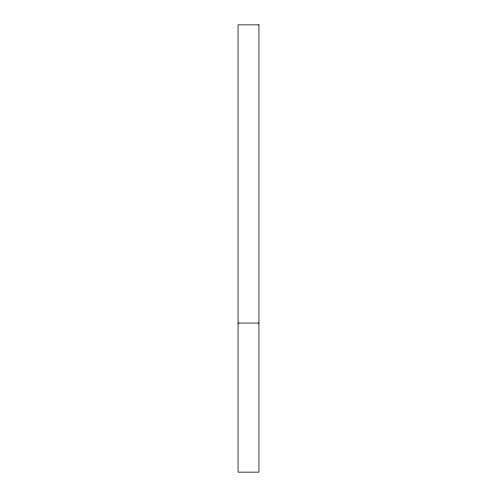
<?xml version="1.0" encoding="UTF-8"?>
<svg xmlns="http://www.w3.org/2000/svg" width="497" height="497" viewBox="0 0 497 497"><rect width="100%" height="100%" fill="white"/><g stroke="black" fill="none" stroke-linecap="round" stroke-linejoin="round"><path stroke-width="0.75" d="M238.063 323.05L258.937 323.05M258.937 24.85L238.063 24.85L238.063 472.15L258.937 472.15L258.937 24.85"/></g></svg>
